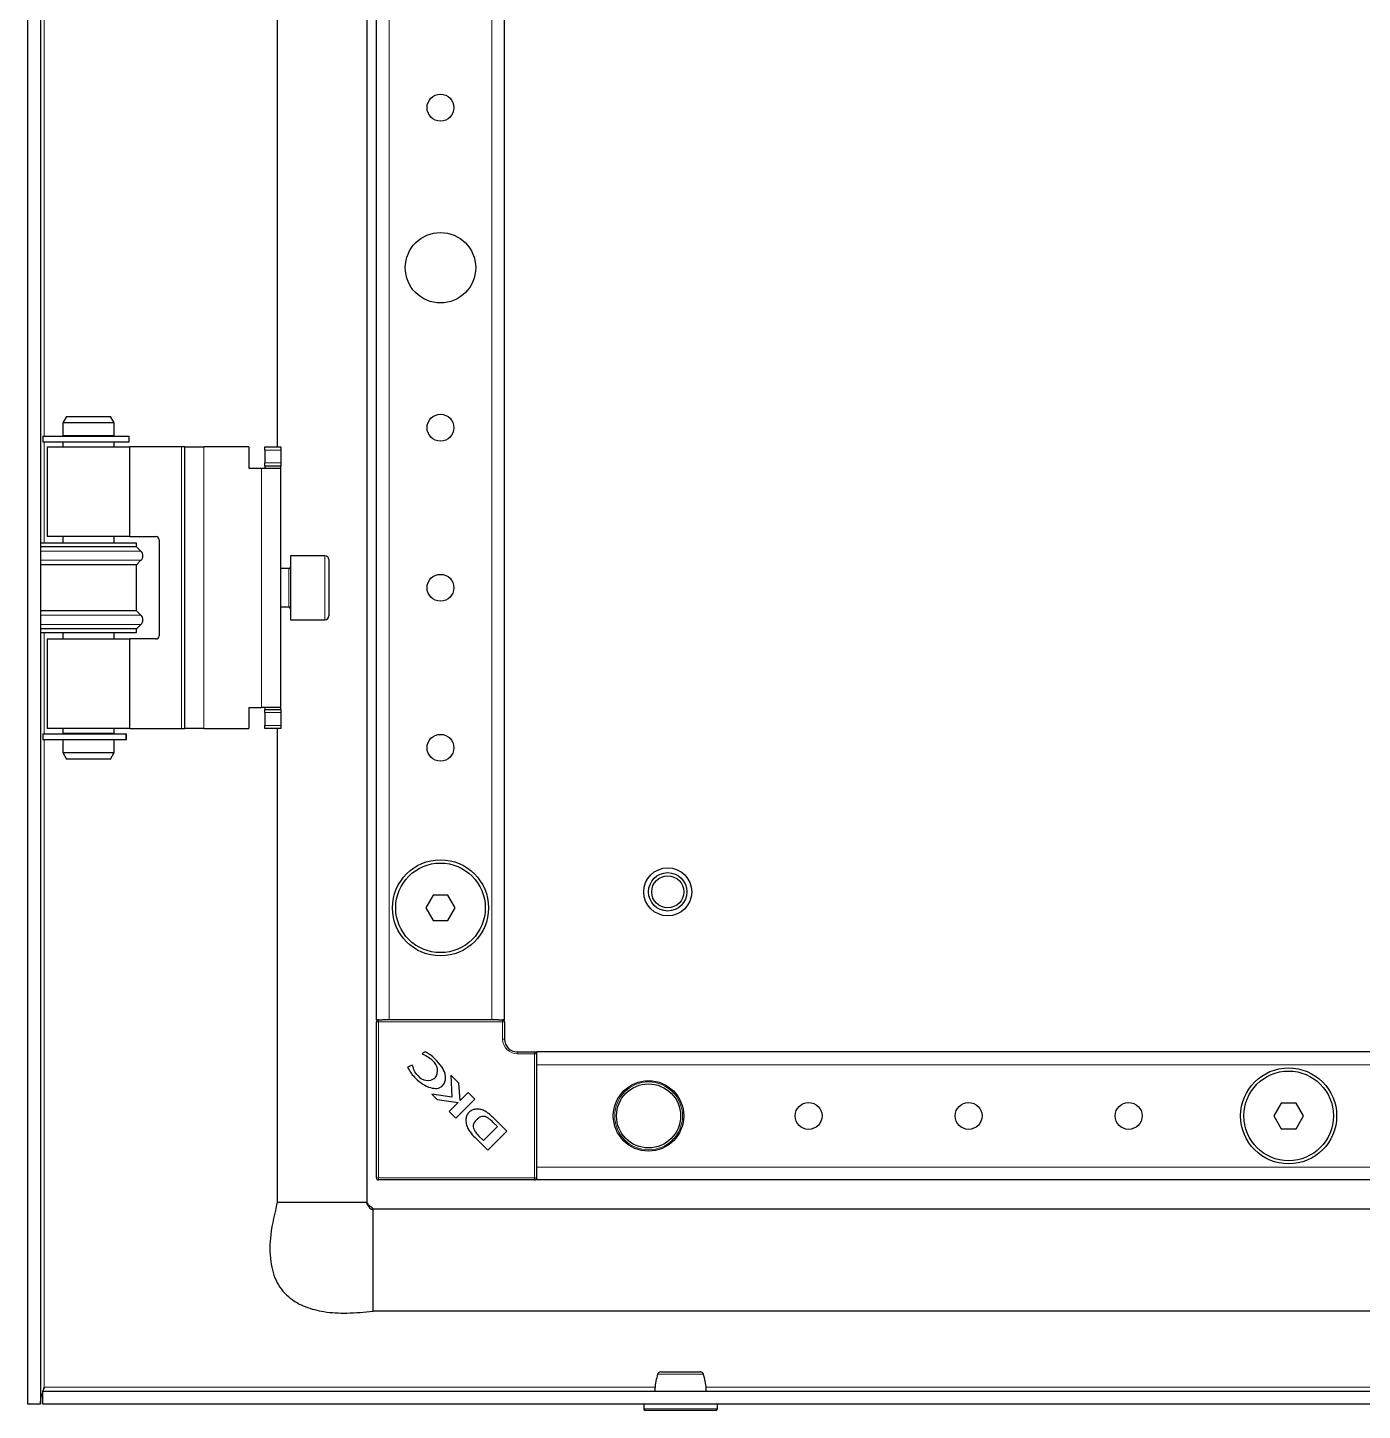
# Model space of a CAD drawing. Header units: millimetres. Extents: x -1085 to 3058, y -2404 to 1219.
# Drawn here: x -741.1 to -532.6, y -1553.3 to -1337.3 of the extents above; entities that cross this region are included whole.
import ezdxf

# ---------------------------------------------------------------- set-up
doc = ezdxf.new("R2010")
doc.units = ezdxf.units.MM

msp = doc.modelspace()

# ---------------------------------------------------------------- linework, layer by layer
at = {"color": 7, "linetype": 'Continuous', "lineweight": 25}
for p, q in [((-741.09, 602.68), (-741.09, -1552.32)), ((-739.09, 602.68), (-739.09, -1552.32)), ((-688.09, 571.18), (-688.09, -1520.82)), ((-686.59, -1492.32), (-686.59, 542.68)), ((-666.59, -1492.32), (-666.59, 542.68)), ((-702.09, -771.82), (-702.09, -1402.82)), ((-735.01, -1398.07), (-735.59, -1399.07)), ((-735.59, -1399.07), (-735.59, -1401.07)), ((-732.12, -1399.07), (-735.59, -1399.07)), ((-735.01, -1398.07), (-732.04, -1398.07)), ((-727.59, -1399.07), (-732.12, -1399.07)), ((-732.04, -1398.07), (-728.16, -1398.07)), ((-727.59, -1399.07), (-728.16, -1398.07)), ((-727.59, -1401.07), (-727.59, -1399.07)), ((-738.74, -1401.12), (-738.74, -1402.02)), ((-738.74, -1401.12), (-725.27, -1401.12)), ((-727.59, -1401.07), (-735.59, -1401.07)), ((-735.09, -1401.07), (-735.09, -1401.12)), ((-728.09, -1401.12), (-728.09, -1401.07)), ((-725.27, -1401.12), (-725.21, -1401.12)), ((-725.21, -1402.02), (-725.21, -1401.12)), ((-738.74, -1402.02), (-725.27, -1402.02)), ((-738.04, -1402.82), (-738.04, -1416.82)), ((-738.04, -1402.82), (-725.14, -1402.82)), ((-735.59, -1402.07), (-735.59, -1402.82)), ((-727.59, -1402.07), (-735.59, -1402.07)), ((-735.09, -1402.02), (-735.09, -1402.07)), ((-728.09, -1402.07), (-728.09, -1402.02)), ((-727.59, -1402.82), (-727.59, -1402.07)), ((-725.27, -1402.02), (-725.21, -1402.02)), ((-725.14, -1416.82), (-725.14, -1402.82)), ((-717.04, -1402.82), (-725.14, -1402.82)), ((-716.54, -1402.82), (-717.04, -1402.82)), ((-716.54, -1402.82), (-713.54, -1402.82)), ((-716.54, -1446.82), (-716.54, -1402.82)), ((-706.54, -1402.82), (-713.54, -1402.82)), ((-706.54, -1402.82), (-706.54, -1406.12)), ((-704.04, -1402.82), (-701.54, -1402.82)), ((-704.04, -1403.32), (-704.04, -1402.82)), ((-704.04, -1403.32), (-704.04, -1405.32)), ((-701.54, -1402.82), (-701.54, -1403.32)), ((-701.54, -1403.32), (-701.54, -1405.32)), ((-706.54, -1406.12), (-704.54, -1406.12)), ((-704.54, -1406.12), (-701.54, -1406.12)), ((-704.04, -1405.82), (-704.04, -1405.32)), ((-701.54, -1405.82), (-704.04, -1405.82)), ((-704.04, -1405.82), (-704.04, -1406.12)), ((-701.54, -1405.32), (-701.54, -1405.82)), ((-701.54, -1406.12), (-701.54, -1405.82)), ((-701.54, -1443.52), (-701.54, -1406.12)), ((-725.14, -1416.82), (-738.04, -1416.82)), ((-735.59, -1416.82), (-735.59, -1417.82)), ((-727.59, -1417.82), (-727.59, -1416.82)), ((-725.14, -1416.82), (-721.04, -1416.82)), ((-739.09, -1417.82), (-724.09, -1417.82)), ((-724.09, -1418.42), (-739.09, -1418.42)), ((-724.09, -1418.42), (-724.09, -1417.82)), ((-723.39, -1419.1), (-724.09, -1418.42)), ((-720.54, -1417.32), (-720.54, -1432.32)), ((-724.09, -1421.22), (-739.09, -1421.22)), ((-724.09, -1421.22), (-723.39, -1420.53)), ((-724.09, -1428.42), (-724.09, -1421.22)), ((-694.64, -1419.82), (-700.04, -1419.82)), ((-700.04, -1419.82), (-700.04, -1424.82)), ((-694.04, -1420.42), (-694.04, -1424.82)), ((-700.29, -1421.82), (-701.54, -1421.82)), ((-700.04, -1424.82), (-700.04, -1429.82)), ((-694.04, -1424.82), (-694.04, -1429.22)), ((-724.09, -1428.42), (-739.09, -1428.42)), ((-723.39, -1429.1), (-724.09, -1428.42)), ((-701.54, -1427.82), (-700.29, -1427.82)), ((-700.04, -1429.82), (-694.64, -1429.82)), ((-724.09, -1431.22), (-739.09, -1431.22)), ((-739.09, -1431.82), (-724.09, -1431.82)), ((-735.59, -1431.82), (-735.59, -1432.82)), ((-727.59, -1432.82), (-727.59, -1431.82)), ((-724.09, -1431.22), (-723.39, -1430.53)), ((-724.09, -1431.82), (-724.09, -1431.22)), ((-738.04, -1432.82), (-738.04, -1446.82)), ((-738.04, -1432.82), (-725.14, -1432.82)), ((-725.14, -1446.82), (-725.14, -1432.82)), ((-721.04, -1432.82), (-725.14, -1432.82)), ((-706.54, -1443.52), (-704.54, -1443.52)), ((-706.54, -1443.52), (-706.54, -1446.82)), ((-701.54, -1443.52), (-704.54, -1443.52)), ((-704.04, -1443.52), (-704.04, -1443.82)), ((-704.04, -1443.82), (-701.54, -1443.82)), ((-704.04, -1444.32), (-704.04, -1443.82)), ((-704.04, -1444.32), (-704.04, -1446.32)), ((-701.54, -1443.82), (-701.54, -1443.52)), ((-701.54, -1443.82), (-701.54, -1444.32)), ((-701.54, -1444.32), (-701.54, -1446.32)), ((-725.14, -1446.82), (-738.04, -1446.82)), ((-735.59, -1446.82), (-735.59, -1447.57)), ((-727.59, -1447.57), (-727.59, -1446.82)), ((-725.14, -1446.82), (-717.04, -1446.82)), ((-717.04, -1446.82), (-716.54, -1446.82)), ((-713.54, -1446.82), (-716.54, -1446.82)), ((-713.54, -1446.82), (-706.54, -1446.82)), ((-704.04, -1446.82), (-704.04, -1446.32)), ((-701.54, -1446.82), (-704.04, -1446.82)), ((-702.09, -1446.82), (-702.09, -1520.82)), ((-701.54, -1446.32), (-701.54, -1446.82)), ((-738.74, -1447.62), (-738.74, -1448.52)), ((-738.74, -1447.62), (-725.75, -1447.62)), ((-738.74, -1448.52), (-725.75, -1448.52)), ((-727.59, -1447.57), (-735.59, -1447.57)), ((-735.59, -1448.57), (-735.59, -1450.57)), ((-727.59, -1448.57), (-735.59, -1448.57)), ((-735.09, -1447.57), (-735.09, -1447.62)), ((-735.09, -1448.52), (-735.09, -1448.57)), ((-728.09, -1447.62), (-728.09, -1447.57)), ((-728.09, -1448.57), (-728.09, -1448.52)), ((-727.59, -1450.57), (-727.59, -1448.57)), ((-725.75, -1447.62), (-725.66, -1447.62)), ((-725.75, -1448.52), (-725.66, -1448.52)), ((-725.66, -1448.52), (-725.66, -1447.62)), ((-725.66, -1447.62), (-725.64, -1447.62)), ((-725.66, -1448.52), (-725.64, -1448.52)), ((-725.64, -1448.52), (-725.64, -1447.62)), ((-735.59, -1450.57), (-735.01, -1451.57)), ((-735.59, -1450.57), (-727.59, -1450.57)), ((-728.16, -1451.57), (-727.59, -1450.57)), ((-728.16, -1451.57), (-735.01, -1451.57)), ((-677.74, -1472.82), (-678.89, -1474.82)), ((-675.43, -1472.82), (-677.74, -1472.82)), ((-674.28, -1474.82), (-675.43, -1472.82)), ((-678.89, -1474.82), (-677.74, -1476.82)), ((-675.43, -1476.82), (-674.28, -1474.82)), ((-677.74, -1476.82), (-675.43, -1476.82)), ((-686.29, -1492.32), (-686.59, -1492.32)), ((-686.29, -1492.32), (-685.64, -1492.32)), ((-684.59, -1492.32), (-685.64, -1492.32)), ((-668.59, -1492.32), (-684.59, -1492.32)), ((-667.53, -1492.32), (-668.59, -1492.32)), ((-667.53, -1492.32), (-666.89, -1492.32)), ((-666.59, -1492.32), (-666.89, -1492.32)), ((-686.59, -1517.02), (-686.59, -1492.62)), ((-666.59, -1492.62), (-666.59, -1495.32)), ((-678.96, -1497.32), (-679.47, -1497.57)), ((-679.47, -1497.57), (-679.36, -1497.68)), ((-664.59, -1497.32), (-661.89, -1497.32)), ((-481.59, -1497.32), (-661.59, -1497.32)), ((-661.59, -1497.32), (-661.59, -1497.62)), ((-661.59, -1497.62), (-661.59, -1498.26)), ((-661.59, -1498.26), (-661.59, -1499.32)), ((-681.04, -1499.38), (-681.73, -1499.71)), ((-680.9, -1499.52), (-681.04, -1499.38)), ((-675, -1500.95), (-674.82, -1504.42)), ((-673.71, -1502.23), (-675, -1500.95)), ((-661.59, -1499.32), (-661.59, -1515.32)), ((-673.54, -1504.89), (-673.71, -1502.23)), ((-677.92, -1503.95), (-677.12, -1504.74)), ((-674.82, -1504.42), (-677.92, -1503.95)), ((-677.12, -1504.74), (-673.85, -1505.23)), ((-673.85, -1505.23), (-675.24, -1506.62)), ((-674.2, -1507.67), (-671.24, -1504.71)), ((-672.29, -1503.65), (-673.54, -1504.89)), ((-671.24, -1504.71), (-672.29, -1503.65)), ((-545.24, -1505.32), (-546.39, -1507.32)), ((-542.93, -1505.32), (-545.24, -1505.32)), ((-541.78, -1507.32), (-542.93, -1505.32)), ((-675.24, -1506.62), (-674.2, -1507.67)), ((-546.39, -1507.32), (-545.24, -1509.32)), ((-542.93, -1509.32), (-541.78, -1507.32)), ((-669.89, -1511.15), (-667.71, -1508.97)), ((-669.19, -1512.67), (-666.23, -1509.71)), ((-667.71, -1508.97), (-668.39, -1508.31)), ((-668.12, -1507.82), (-668.14, -1507.8)), ((-666.23, -1509.71), (-668.12, -1507.82)), ((-545.24, -1509.32), (-542.93, -1509.32)), ((-671.18, -1510.68), (-669.19, -1512.67)), ((-670.64, -1510.43), (-669.89, -1511.15)), ((-661.59, -1515.32), (-661.59, -1516.37)), ((-661.89, -1517.32), (-686.29, -1517.32)), ((-661.59, -1516.37), (-661.59, -1517.02)), ((-661.59, -1517.02), (-661.59, -1517.32)), ((-481.59, -1517.32), (-661.59, -1517.32)), ((-687.09, -1521.82), (-480.99, -1521.82)), ((-354.09, -1537.82), (-687.09, -1537.82)), ((-738.79, -1550.32), (-738.79, -1552.32)), ((-738.79, -1550.32), (-348.39, -1550.32)), ((-738.68, -1550.32), (-738.49, -1549.72)), ((-741.09, -1552.32), (-739.09, -1552.32)), ((-738.79, -1552.32), (-348.39, -1552.32)), ((-644.84, -1552.32), (-644.84, -1553.07)), ((-633.34, -1553.07), (-633.34, -1552.32)), ((-642.09, -1553.32), (-644.59, -1553.32)), ((-633.59, -1553.32), (-642.09, -1553.32))]:
    msp.add_line(p, q, dxfattribs=at)
at = {"color": 8, "linetype": 'Continuous', "lineweight": 18}
for p, q in [((-684.59, -1492.32), (-684.59, 542.68)), ((-668.59, -1492.32), (-668.59, 542.68)), ((-738.49, -1401.12), (-738.49, -773.52)), ((-725.27, -1401.12), (-725.27, -1402.02)), ((-738.49, -1417.82), (-738.49, -1402.02)), ((-717.04, -1402.82), (-717.04, -1446.82)), ((-713.54, -1446.82), (-713.54, -1402.82)), ((-701.54, -1403.32), (-704.04, -1403.32)), ((-704.54, -1443.52), (-704.54, -1406.12)), ((-704.04, -1405.32), (-701.54, -1405.32)), ((-723.39, -1419.1), (-739.09, -1419.1)), ((-723.39, -1420.53), (-739.09, -1420.53)), ((-694.64, -1424.82), (-694.64, -1419.82)), ((-700.29, -1427.82), (-700.29, -1421.82)), ((-694.64, -1429.82), (-694.64, -1424.82)), ((-723.39, -1429.1), (-739.09, -1429.1)), ((-723.39, -1430.53), (-739.09, -1430.53)), ((-738.49, -1447.62), (-738.49, -1431.82)), ((-701.54, -1444.32), (-704.04, -1444.32)), ((-704.04, -1446.32), (-701.54, -1446.32)), ((-738.49, -1549.72), (-738.49, -1448.52)), ((-725.75, -1447.62), (-725.75, -1448.52)), ((-686.29, -1492.32), (-686.29, -1492.62)), ((-666.89, -1492.32), (-666.89, -1492.62)), ((-686.59, -1492.62), (-686.29, -1492.62)), ((-686.29, -1492.62), (-686.29, -1517.02)), ((-666.89, -1492.62), (-686.29, -1492.62)), ((-666.89, -1495.32), (-666.89, -1492.62)), ((-666.89, -1492.62), (-666.59, -1492.62)), ((-666.59, -1495.32), (-666.89, -1495.32)), ((-664.59, -1497.32), (-664.59, -1497.62)), ((-661.89, -1497.62), (-664.59, -1497.62)), ((-661.89, -1497.32), (-661.89, -1497.62)), ((-661.89, -1517.02), (-661.89, -1497.62)), ((-661.89, -1497.62), (-661.59, -1497.62)), ((-481.59, -1499.32), (-661.59, -1499.32)), ((-481.59, -1515.32), (-661.59, -1515.32)), ((-686.29, -1517.02), (-686.59, -1517.02)), ((-686.29, -1517.02), (-661.89, -1517.02)), ((-686.29, -1517.02), (-686.29, -1517.32)), ((-661.89, -1517.02), (-661.89, -1517.32)), ((-661.89, -1517.02), (-661.59, -1517.02)), ((-643.06, -1549.72), (-738.49, -1549.72)), ((-452.06, -1549.72), (-635.11, -1549.72)), ((-644.84, -1553.07), (-642.23, -1553.07)), ((-642.23, -1553.07), (-633.34, -1553.07))]:
    msp.add_line(p, q, dxfattribs=at)
at = {"color": 7, "linetype": 'Continuous', "lineweight": 25}
for centre, radius in [((-676.59, -1349.82), 2.1), ((-676.59, -1374.82), 5.5), ((-676.59, -1399.82), 2.1), ((-676.59, -1424.82), 2.1), ((-676.59, -1449.82), 2.1), ((-676.59, -1474.82), 7.5), ((-676.59, -1474.82), 7), ((-641.09, -1472.32), 3.75), ((-641.09, -1472.32), 3), ((-641.09, -1472.32), 2.5), ((-544.09, -1507.32), 7.5), ((-544.09, -1507.32), 7), ((-644.09, -1507.32), 5.5), ((-644.09, -1507.32), 5), ((-619.09, -1507.32), 2.1), ((-594.09, -1507.32), 2.1), ((-569.09, -1507.32), 2.1)]:
    msp.add_circle(centre, radius, dxfattribs=at)
at = {"color": 8, "linetype": 'Continuous', "lineweight": 18}
msp.add_circle((-644.08, -1507.32), 5.3, dxfattribs=at)
at = {"color": 7, "linetype": 'Continuous', "lineweight": 25}
for centre, radius, start, end in [((-721.04, -1417.32), 0.5, 0, 90), ((-724.09, -1419.82), 1, 314.427, 45.573), ((-694.64, -1420.42), 0.6, 0, 90), ((-700.29, -1421.57), 0.25, 270, 0), ((-724.09, -1429.82), 1, 314.427, 45.573), ((-700.29, -1428.07), 0.25, 0, 90), ((-694.64, -1429.22), 0.6, 270, 0), ((-721.04, -1432.32), 0.5, 270, 0), ((-686.29, -1492.62), 0.3, 90, 180), ((-666.89, -1492.62), 0.3, 0, 90), ((-664.59, -1495.32), 2, 180, 270), ((-678.99, -1500.24), 1.94, 323.3097, 52.3464), ((-661.89, -1497.62), 0.3, 0, 90), ((-678.59, -1499.81), 1.97, 218.454, 305.887), ((-667.98, -1507.02), 4.87, 200.3445, 228.7777), ((-666.16, -1506.24), 6.12, 216.9888, 223.0744), ((-686.29, -1517.02), 0.3, 180, 270), ((-661.89, -1517.02), 0.3, 270, 0), ((-642.2, -1547.82), 0.5, 89.9637, 164.834), ((-635.97, -1547.82), 0.5, 15.2465, 90.046), ((-644.59, -1553.07), 0.25, 180, 270), ((-633.59, -1553.07), 0.25, 270, 0)]:
    msp.add_arc(centre, radius, start, end, dxfattribs=at)
at = {"color": 8, "linetype": 'Continuous', "lineweight": 18}
msp.add_arc((-664.59, -1495.32), 2.3, 180, 270, dxfattribs=at)
at = {"color": 7, "linetype": 'Continuous', "lineweight": 25}
for points, knots in [([(-679.36, -1497.68), (-679.05, -1497.82), (-678.47, -1498.09), (-678.01, -1498.51), (-677.81, -1498.71)], [0, 0, 0, 0, 0.547643, 1, 1, 1, 1]), ([(-677.45, -1498.42), (-677.71, -1498.18), (-678.18, -1497.75), (-678.73, -1497.45), (-678.96, -1497.32)], [0, 0, 0, 0, 0.577653, 1, 1, 1, 1]), ([(-676.33, -1502.65), (-676.19, -1502.49), (-675.91, -1502.15), (-675.74, -1501.46), (-675.87, -1500.58), (-676.44, -1499.51), (-677.08, -1498.82), (-677.45, -1498.42)], [0, 0, 0, 0, 0.130532, 0.266031, 0.423997, 0.666819, 1, 1, 1, 1]), ([(-681.73, -1499.71), (-681.55, -1500.05), (-681.21, -1500.68), (-680.72, -1501.21), (-680.49, -1501.45)], [0, 0, 0, 0, 0.5368, 1, 1, 1, 1]), ([(-680.13, -1501.03), (-680.35, -1500.77), (-680.73, -1500.33), (-680.85, -1499.76), (-680.9, -1499.52)], [0, 0, 0, 0, 0.579608, 1, 1, 1, 1]), ([(-680.49, -1501.45), (-680.12, -1501.78), (-679.42, -1502.39), (-678.25, -1502.94), (-677.31, -1503.08), (-676.67, -1502.93), (-676.44, -1502.74), (-676.33, -1502.65)], [0, 0, 0, 0, 0.315674, 0.58952, 0.813199, 0.909026, 1, 1, 1, 1]), ([(-669.47, -1506.67), (-669.67, -1506.56), (-670.06, -1506.35), (-670.69, -1506.24), (-671.29, -1506.27), (-671.82, -1506.48), (-672.26, -1506.84), (-672.55, -1507.35), (-672.67, -1508.01), (-672.58, -1508.46), (-672.54, -1508.71)], [0, 0, 0, 0, 0.138091, 0.265455, 0.384013, 0.496103, 0.605759, 0.71979, 0.847662, 1, 1, 1, 1]), ([(-668.39, -1508.31), (-668.59, -1508.12), (-668.96, -1507.77), (-669.5, -1507.44), (-669.95, -1507.38), (-670.29, -1507.45), (-670.64, -1507.64), (-670.85, -1507.83), (-670.97, -1507.94)], [0, 0, 0, 0, 0.274676, 0.503042, 0.607381, 0.716579, 0.843412, 1, 1, 1, 1]), ([(-668.63, -1507.35), (-668.77, -1507.21), (-669.04, -1506.97), (-669.34, -1506.76), (-669.47, -1506.67)], [0, 0, 0, 0, 0.55183, 1, 1, 1, 1]), ([(-668.14, -1507.8), (-668.22, -1507.73), (-668.38, -1507.57), (-668.54, -1507.42), (-668.63, -1507.35)], [0, 0, 0, 0, 0.486421, 1, 1, 1, 1]), ([(-670.97, -1507.94), (-671.06, -1508.04), (-671.23, -1508.21), (-671.41, -1508.49), (-671.5, -1508.76), (-671.5, -1509.09), (-671.34, -1509.49), (-671.16, -1509.77), (-671.06, -1509.93)], [0, 0, 0, 0, 0.176808, 0.319231, 0.43938, 0.552395, 0.749205, 1, 1, 1, 1]), ([(-702.09, -1520.82), (-702.49, -1522.5), (-703.23, -1525.54), (-703.32, -1529.85), (-702.35, -1533.4), (-700.3, -1535.85), (-697.66, -1537.28), (-694.64, -1538.02), (-691.04, -1538.22), (-688.47, -1537.96), (-687.09, -1537.82)], [0, 0, 0, 0, 0.1760674, 0.3182248, 0.4355964, 0.5434819, 0.6338893, 0.7371517, 0.8581828, 1, 1, 1, 1]), ([(-689.06, -1520.82), (-688.77, -1520.82), (-688.31, -1520.82), (-688.23, -1520.82), (-688.2, -1520.82)], [0, 0, 0, 0, 0.649139, 1, 1, 1, 1]), ([(-687.09, -1521.98), (-687.19, -1521.97), (-687.32, -1521.95), (-687.48, -1521.88), (-687.56, -1521.82), (-687.62, -1521.76), (-687.66, -1521.68), (-687.69, -1521.61), (-687.76, -1521.44), (-687.92, -1521.36), (-688.07, -1521.13), (-688.1, -1520.93), (-688.12, -1520.82)], [0, 0, 0, 0, 0.146823, 0.202041, 0.247643, 0.28691, 0.323569, 0.360785, 0.40083, 0.628513, 0.79432, 1, 1, 1, 1]), ([(-687.09, -1521.82), (-687.31, -1521.67), (-687.71, -1521.4), (-687.97, -1521), (-688.09, -1520.82)], [0, 0, 0, 0, 0.556114, 1, 1, 1, 1]), ([(-687.09, -1537.82), (-687.09, -1537.79), (-687.09, -1537.73), (-687.09, -1537.08), (-687.09, -1535.62), (-687.09, -1533.43), (-687.09, -1531.43), (-687.09, -1529.82), (-687.09, -1528.21), (-687.09, -1526.21), (-687.09, -1524.03), (-687.09, -1522.52), (-687.09, -1522.12), (-687.09, -1521.98)], [0, 0, 0, 0, 0.0691652, 0.1363002, 0.2672913, 0.3982825, 0.4654174, 0.5345826, 0.6037478, 0.6708828, 0.8018739, 0.9328651, 1, 1, 1, 1]), ([(-642.67, -1547.67), (-642.86, -1548.41), (-643.09, -1549.27), (-643.1, -1550.19), (-643.11, -1550.32)], [0, 0, 0, 0, 0.85815, 1, 1, 1, 1]), ([(-642.16, -1547.32), (-642.17, -1547.32), (-642.21, -1547.32), (-641.93, -1547.32), (-641.41, -1547.32), (-640.7, -1547.32), (-639.84, -1547.32), (-638.78, -1547.32), (-637.75, -1547.32), (-636.87, -1547.32), (-636.26, -1547.32), (-635.96, -1547.32), (-636, -1547.32), (-636.01, -1547.32)], [0, 0, 0, 0, 0.03384, 0.141254, 0.248698, 0.315774, 0.423314, 0.530846, 0.63821, 0.745706, 0.853372, 0.960917, 1, 1, 1, 1]), ([(-635.06, -1550.32), (-635.07, -1550.19), (-635.09, -1549.27), (-635.31, -1548.41), (-635.5, -1547.67)], [0, 0, 0, 0, 0.14185, 1, 1, 1, 1]), ([(-739.09, -1552.32), (-739.06, -1551.88), (-739.02, -1551.32), (-738.83, -1550.76), (-738.79, -1550.64)], [0, 0, 0, 0, 0.773459, 1, 1, 1, 1])]:
    msp.add_open_spline(points, degree=3, knots=knots, dxfattribs=at)
for points in [[(-702.09, -1520.82), (-702.04, -1520.82), (-701.96, -1520.82), (-701.39, -1520.82), (-701.11, -1520.82)], [(-701.11, -1520.82), (-700.78, -1520.82), (-700.11, -1520.82), (-699.14, -1520.82), (-698.65, -1520.82)], [(-698.65, -1520.82), (-698.09, -1520.82), (-696.97, -1520.82), (-695.71, -1520.82), (-695.09, -1520.82)], [(-695.09, -1520.82), (-694.46, -1520.82), (-693.2, -1520.82), (-692.08, -1520.82), (-691.52, -1520.82)], [(-691.52, -1520.82), (-691.03, -1520.82), (-690.06, -1520.82), (-689.4, -1520.82), (-689.06, -1520.82)], [(-738.49, -1549.72), (-738.51, -1549.8), (-738.56, -1549.95), (-738.64, -1550.15), (-738.71, -1550.29), (-738.76, -1550.31), (-738.79, -1550.32)]]:
    msp.add_open_spline(points, degree=3, dxfattribs=at)
at = {"color": 8, "linetype": 'Continuous', "lineweight": 18}
msp.add_open_spline([(-635.54, -1547.69), (-635.52, -1547.69), (-635.48, -1547.69), (-635.82, -1547.69), (-636.53, -1547.69), (-637.55, -1547.69), (-638.73, -1547.69), (-639.96, -1547.69), (-640.95, -1547.69), (-641.78, -1547.69), (-642.38, -1547.69), (-642.7, -1547.69), (-642.65, -1547.69), (-642.64, -1547.69)], degree=3, knots=[0, 0, 0, 0, 0.038891, 0.14638, 0.253973, 0.361383, 0.468681, 0.576165, 0.683665, 0.750707, 0.858068, 0.965424, 1, 1, 1, 1], dxfattribs=at)

doc.saveas('drawing.dxf')
